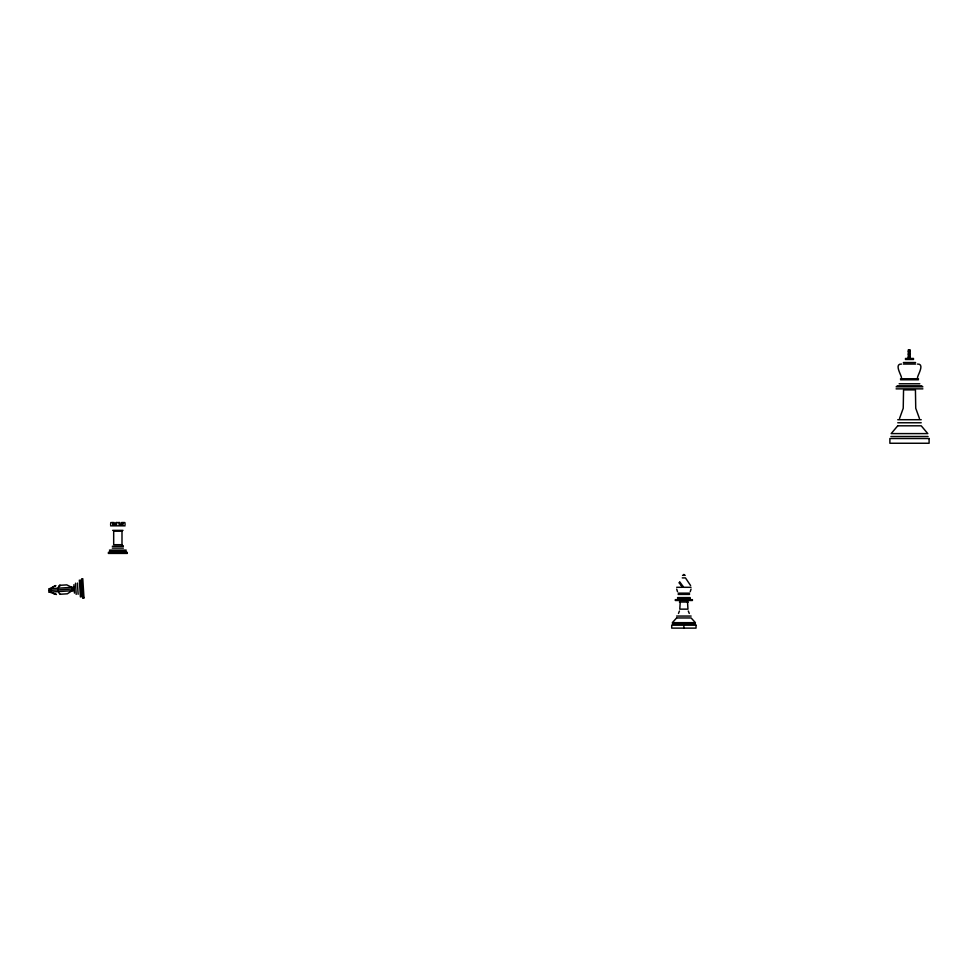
<?xml version="1.0" encoding="UTF-8"?>
<svg xmlns="http://www.w3.org/2000/svg" width="978" height="978" viewBox="0 0 978 978"><rect width="100%" height="100%" fill="white"/><g stroke="black" fill="none" stroke-linecap="round" stroke-linejoin="round"><path stroke-width="1.47" d="M680.223 602.02L679.783 609.147L687.962 609.147L687.522 602.02M691.043 589.111L690.236 591.666M683.524 575.308L683.866 574.526L684.221 575.308M679.429 611.042L678.487 613.438M917.474 377.667C917.743 374.916 925.066 363.669 917.45 364.06M59.572 586.482L60.123 585.296M899.515 418.547L903.232 408.254L903.55 389.88L915.432 389.88L915.738 408.254L919.467 418.547M58.998 586.519L59.744 585.321L66.785 584.881L71.834 587.35L71.993 590.724M59.499 585.333C57.299 587.802 57.568 592.093 60.061 594.257M72.054 590.724L67.348 593.805L60.306 594.245M49.462 588.756L55.856 585.565L53.118 586.886M74.084 587.203L48.9 588.793L49.157 592.167M49.01 590.48L74.194 588.89M49.108 592.167L74.291 590.578M82.861 597.521L83.949 597.448M82.885 597.864L83.974 597.79M908.293 351.273L910.212 351.273M908.293 354.17L910.212 354.17M908.293 357.068L910.212 357.068M905.42 358.461L913.562 358.461M905.42 359.476L913.562 359.476M903.379 362.532L915.591 362.532M901.533 364.06C893.916 363.669 901.239 374.916 901.508 377.667M903.379 364.06L915.591 364.06M900.493 378.755L918.489 378.755M900.493 379.77L918.489 379.77M899.149 383.779L919.833 383.779M897.107 385.809L921.875 385.809M896.092 386.836L922.89 386.836M896.092 388.865L922.89 388.865M897.743 419.709L921.227 419.709M897.743 422.765L921.227 422.765M890.897 436.494L928.085 436.494M110.563 524.563L110.82 522.558L114.218 522.558L114.218 524.563M125.111 524.563L124.866 522.558L121.455 522.558L121.455 524.563M110.563 525.834L125.111 525.834M112.666 530.369L123.008 530.369M112.299 546.274L123.387 546.274M112.299 548.096L123.387 548.096M109.487 550.101L126.199 550.101M109.487 551.372L126.199 551.372M108.301 552.374L127.372 552.374M108.301 553.414L127.372 553.414M682.522 575.308L685.223 575.308M682.265 577.9L685.468 577.9L690.602 585.565M676.69 587.301L682.008 587.301M683.866 587.301L691.043 587.301M678.17 593.145L689.576 593.145M678.17 594.416L689.576 594.416M677.546 597.582L690.187 597.582M677.546 598.56L690.187 598.56M675.26 599.661L692.473 599.661M675.26 600.492L692.473 600.492M679.429 602.02L688.304 602.02M676.605 616.054L691.128 616.054M672.351 623.915L695.395 623.915M53.533 593.524L56.418 594.49L49.67 592.13M681.348 585.565L683.426 586.922L679.624 581.714M121.859 544.697L123.191 546.274M678.94 582.692L682.522 586.971M689.258 613.438L688.304 611.042M677.51 591.666L676.69 589.111M82.775 578.658L83.986 597.961M81.675 578.731L82.885 598.035M80.697 579.991L81.761 596.91M79.352 580.076L80.416 596.996M77.421 583.059L78.13 594.269M75.502 583.181L76.198 594.392M73.925 584.685L74.45 593.096M50.758 588.67L50.966 592.045M910.212 358.461L910.212 349.879L908.293 349.879L908.293 358.461M908.77 349.879L908.77 358.461M683.866 574.526L683.866 575.308M683.866 625.186L683.866 628.12M122.983 522.558L122.983 524.563L119.169 524.563L119.169 522.558M119.719 524.563L119.719 522.558L115.954 522.558L115.954 524.563M116.516 522.558L116.516 524.563L112.702 524.563L112.702 522.558M897.743 425.809L891.178 433.596L927.792 433.596L921.227 425.809L897.743 425.809M676.605 617.962L672.351 622.656L695.395 622.656L691.128 617.962L676.605 617.962M929.1 438.523L889.882 438.523L889.882 443.254L929.1 443.254L929.1 438.523M121.993 531.103L113.68 531.103L113.68 544.697L121.993 544.697L121.993 531.103M696.03 625.186L671.715 625.186L671.715 628.12L696.03 628.12L696.03 625.186"/></g></svg>
